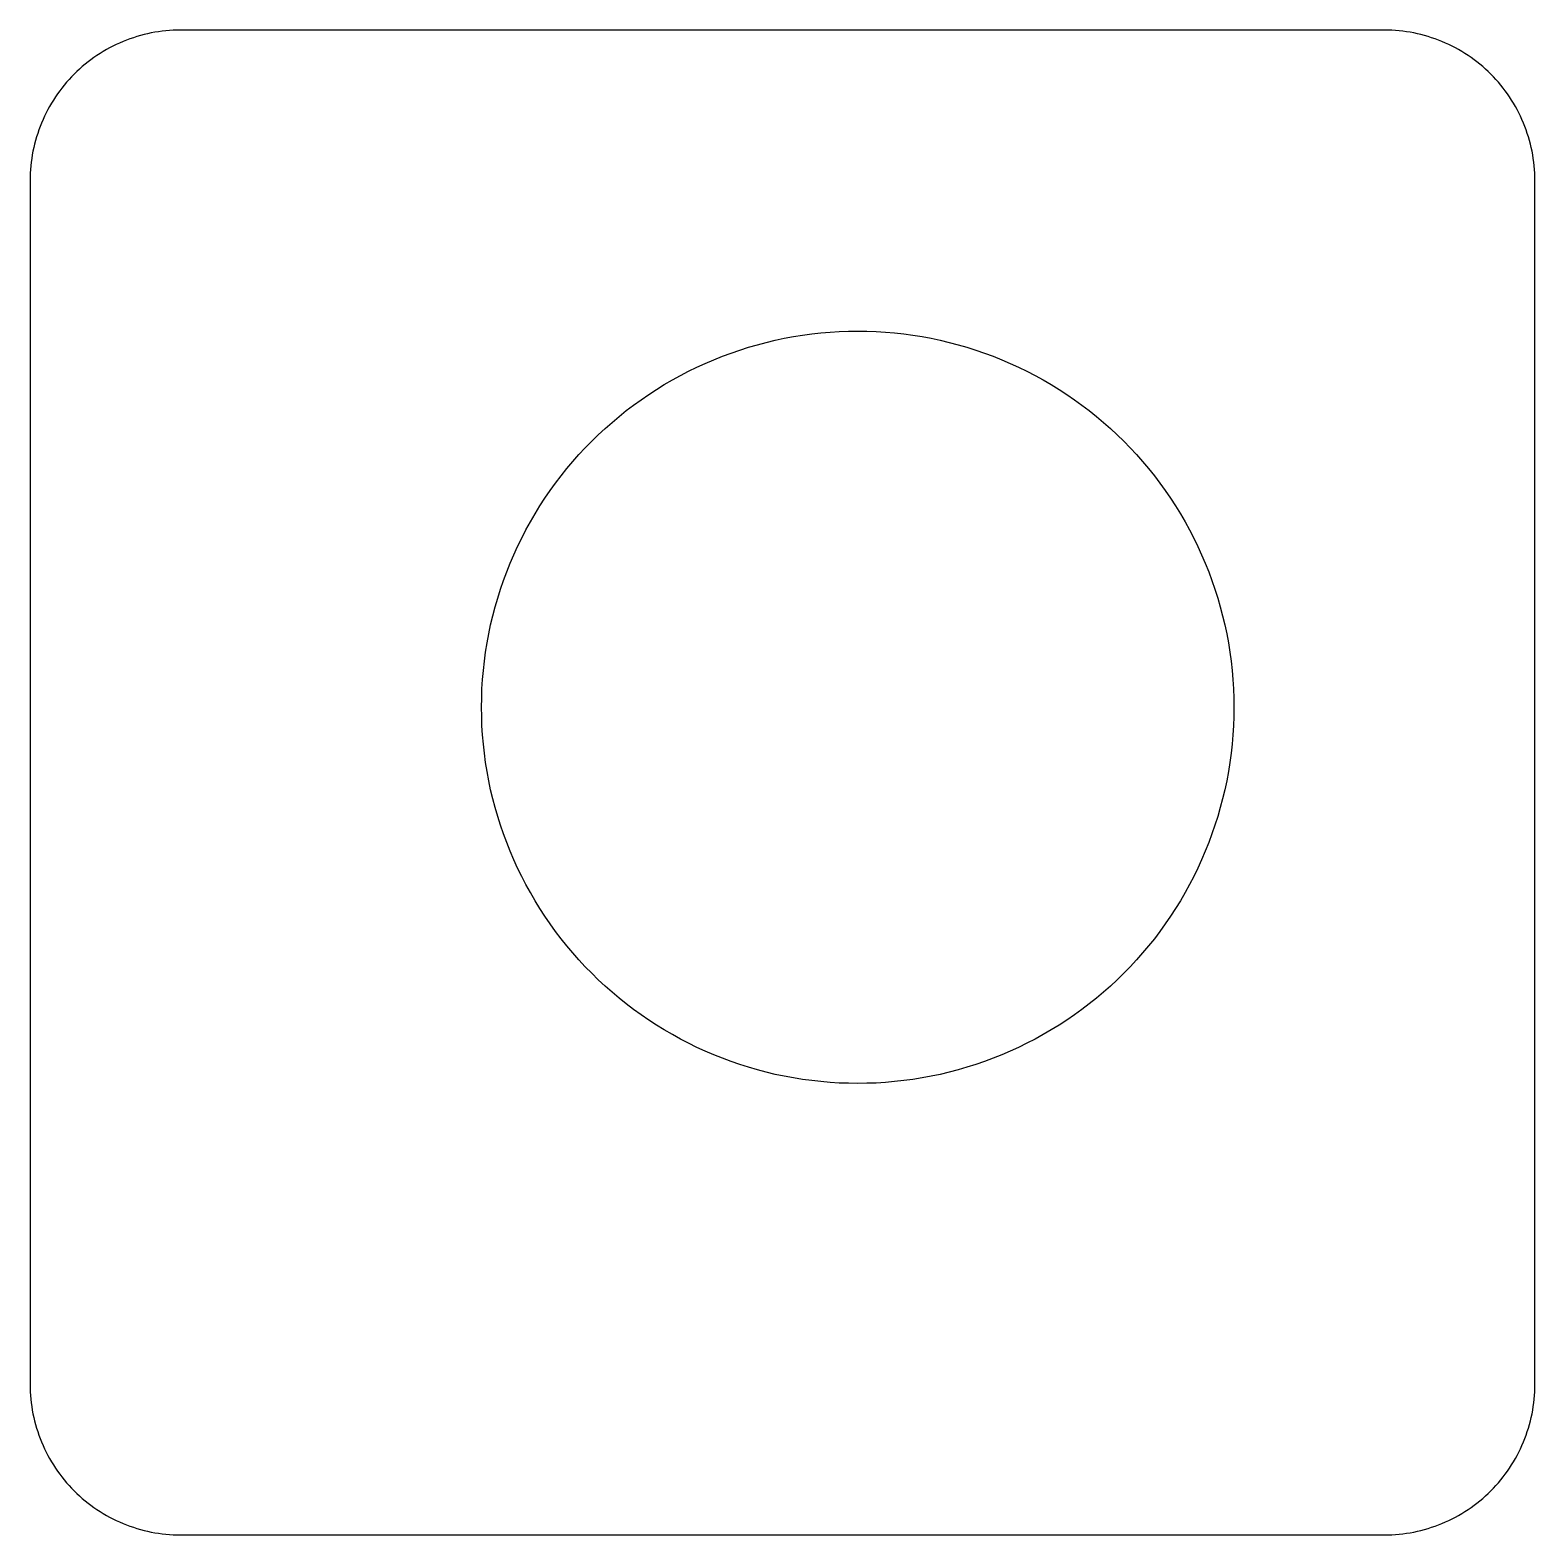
# Model space of a CAD drawing. Header units: metres. Extents: x 0 to 20, y 0 to 20.
import ezdxf

# ---------------------------------------------------------------- set-up
doc = ezdxf.new("R2010")
doc.units = ezdxf.units.M

msp = doc.modelspace()

# ---------------------------------------------------------------- linework, layer by layer
for p, q in [((2, 20), (1.951, 19.999)), ((18, 20), (2, 20)), ((18.049, 19.999), (18, 20)), ((1.145, 19.808), (1.101, 19.787)), ((1.19, 19.828), (1.145, 19.808)), ((1.235, 19.848), (1.19, 19.828)), ((1.28, 19.866), (1.235, 19.848)), ((1.326, 19.883), (1.28, 19.866)), ((1.373, 19.899), (1.326, 19.883)), ((1.419, 19.914), (1.373, 19.899)), ((1.467, 19.928), (1.419, 19.914)), ((1.514, 19.94), (1.467, 19.928)), ((1.562, 19.951), (1.514, 19.94)), ((1.61, 19.962), (1.562, 19.951)), ((1.658, 19.971), (1.61, 19.962)), ((1.707, 19.978), (1.658, 19.971)), ((1.755, 19.985), (1.707, 19.978)), ((1.804, 19.99), (1.755, 19.985)), ((1.853, 19.995), (1.804, 19.99)), ((1.902, 19.998), (1.853, 19.995)), ((1.951, 19.999), (1.902, 19.998)), ((18.098, 19.998), (18.049, 19.999)), ((18.147, 19.995), (18.098, 19.998)), ((18.196, 19.99), (18.147, 19.995)), ((18.245, 19.985), (18.196, 19.99)), ((18.294, 19.978), (18.245, 19.985)), ((18.342, 19.971), (18.294, 19.978)), ((18.39, 19.962), (18.342, 19.971)), ((18.438, 19.951), (18.39, 19.962)), ((18.486, 19.94), (18.438, 19.951)), ((18.533, 19.928), (18.486, 19.94)), ((18.581, 19.914), (18.533, 19.928)), ((18.627, 19.899), (18.581, 19.914)), ((18.674, 19.883), (18.627, 19.899)), ((18.72, 19.866), (18.674, 19.883)), ((18.765, 19.848), (18.72, 19.866)), ((18.811, 19.828), (18.765, 19.848)), ((18.855, 19.808), (18.811, 19.828)), ((18.899, 19.787), (18.855, 19.808)), ((0.809, 19.606), (0.77, 19.577)), ((0.848, 19.635), (0.809, 19.606)), ((0.889, 19.663), (0.848, 19.635)), ((0.93, 19.69), (0.889, 19.663)), ((0.972, 19.715), (0.93, 19.69)), ((1.014, 19.74), (0.972, 19.715)), ((1.057, 19.764), (1.014, 19.74)), ((1.101, 19.787), (1.057, 19.764)), ((18.943, 19.764), (18.899, 19.787)), ((18.986, 19.74), (18.943, 19.764)), ((19.028, 19.715), (18.986, 19.74)), ((19.07, 19.69), (19.028, 19.715)), ((19.111, 19.663), (19.07, 19.69)), ((19.152, 19.635), (19.111, 19.663)), ((19.191, 19.606), (19.152, 19.635)), ((19.23, 19.577), (19.191, 19.606)), ((0.586, 19.414), (0.551, 19.379)), ((0.621, 19.448), (0.586, 19.414)), ((0.657, 19.482), (0.621, 19.448)), ((0.694, 19.514), (0.657, 19.482)), ((0.731, 19.546), (0.694, 19.514)), ((0.77, 19.577), (0.731, 19.546)), ((19.269, 19.546), (19.23, 19.577)), ((19.306, 19.514), (19.269, 19.546)), ((19.343, 19.482), (19.306, 19.514)), ((19.379, 19.448), (19.343, 19.482)), ((19.414, 19.414), (19.379, 19.448)), ((19.448, 19.379), (19.414, 19.414)), ((0.423, 19.23), (0.394, 19.191)), ((0.454, 19.269), (0.423, 19.23)), ((0.486, 19.306), (0.454, 19.269)), ((0.518, 19.343), (0.486, 19.306)), ((0.551, 19.379), (0.518, 19.343)), ((19.482, 19.343), (19.448, 19.379)), ((19.514, 19.306), (19.482, 19.343)), ((19.546, 19.269), (19.514, 19.306)), ((19.577, 19.23), (19.546, 19.269)), ((19.606, 19.191), (19.577, 19.23)), ((0.285, 19.028), (0.26, 18.986)), ((0.31, 19.07), (0.285, 19.028)), ((0.337, 19.111), (0.31, 19.07)), ((0.365, 19.152), (0.337, 19.111)), ((0.394, 19.191), (0.365, 19.152)), ((19.635, 19.152), (19.606, 19.191)), ((19.663, 19.111), (19.635, 19.152)), ((19.69, 19.07), (19.663, 19.111)), ((19.715, 19.028), (19.69, 19.07)), ((19.74, 18.986), (19.715, 19.028)), ((0.172, 18.811), (0.152, 18.765)), ((0.192, 18.855), (0.172, 18.811)), ((0.214, 18.899), (0.192, 18.855)), ((0.236, 18.943), (0.214, 18.899)), ((0.26, 18.986), (0.236, 18.943)), ((19.764, 18.943), (19.74, 18.986)), ((19.787, 18.899), (19.764, 18.943)), ((19.808, 18.855), (19.787, 18.899)), ((19.828, 18.811), (19.808, 18.855)), ((19.848, 18.765), (19.828, 18.811)), ((0.101, 18.627), (0.086, 18.581)), ((0.117, 18.674), (0.101, 18.627)), ((0.134, 18.72), (0.117, 18.674)), ((0.152, 18.765), (0.134, 18.72)), ((19.866, 18.72), (19.848, 18.765)), ((19.883, 18.674), (19.866, 18.72)), ((19.899, 18.627), (19.883, 18.674)), ((19.914, 18.581), (19.899, 18.627)), ((0.049, 18.438), (0.038, 18.39)), ((0.06, 18.486), (0.049, 18.438)), ((0.072, 18.533), (0.06, 18.486)), ((0.086, 18.581), (0.072, 18.533)), ((19.928, 18.533), (19.914, 18.581)), ((19.94, 18.486), (19.928, 18.533)), ((19.951, 18.438), (19.94, 18.486)), ((19.962, 18.39), (19.951, 18.438)), ((0.015, 18.245), (0.01, 18.196)), ((0.022, 18.294), (0.015, 18.245)), ((0.029, 18.342), (0.022, 18.294)), ((0.038, 18.39), (0.029, 18.342)), ((19.971, 18.342), (19.962, 18.39)), ((19.978, 18.294), (19.971, 18.342)), ((19.985, 18.245), (19.978, 18.294)), ((19.99, 18.196), (19.985, 18.245)), ((0.001, 18.049), (0, 18)), ((0, 18), (0, 2)), ((0.002, 18.098), (0.001, 18.049)), ((0.005, 18.147), (0.002, 18.098)), ((0.01, 18.196), (0.005, 18.147)), ((19.995, 18.147), (19.99, 18.196)), ((19.998, 18.098), (19.995, 18.147)), ((19.999, 18.049), (19.998, 18.098)), ((20, 18), (19.999, 18.049)), ((20, 2), (20, 18)), ((10.877, 15.998), (11, 16)), ((11, 16), (11.123, 15.998)), ((9.549, 15.785), (9.666, 15.819)), ((9.666, 15.819), (9.785, 15.85)), ((9.785, 15.85), (9.904, 15.879)), ((9.904, 15.879), (10.024, 15.904)), ((10.024, 15.904), (10.145, 15.926)), ((10.145, 15.926), (10.266, 15.946)), ((10.266, 15.946), (10.388, 15.962)), ((10.388, 15.962), (10.51, 15.976)), ((10.51, 15.976), (10.632, 15.986)), ((10.632, 15.986), (10.755, 15.994)), ((10.755, 15.994), (10.877, 15.998)), ((11.123, 15.998), (11.245, 15.994)), ((11.245, 15.994), (11.368, 15.986)), ((11.368, 15.986), (11.49, 15.976)), ((11.49, 15.976), (11.612, 15.962)), ((11.612, 15.962), (11.734, 15.946)), ((11.734, 15.946), (11.855, 15.926)), ((11.855, 15.926), (11.975, 15.904)), ((11.975, 15.904), (12.095, 15.879)), ((12.095, 15.879), (12.215, 15.85)), ((12.215, 15.85), (12.334, 15.819)), ((12.334, 15.819), (12.451, 15.785)), ((8.974, 15.571), (9.087, 15.619)), ((9.087, 15.619), (9.201, 15.665)), ((9.201, 15.665), (9.316, 15.708)), ((9.316, 15.708), (9.432, 15.748)), ((9.432, 15.748), (9.549, 15.785)), ((12.451, 15.785), (12.568, 15.748)), ((12.568, 15.748), (12.684, 15.708)), ((12.684, 15.708), (12.8, 15.665)), ((12.8, 15.665), (12.913, 15.619)), ((12.913, 15.619), (13.026, 15.571)), ((8.536, 15.35), (8.643, 15.41)), ((8.643, 15.41), (8.752, 15.466)), ((8.752, 15.466), (8.862, 15.52)), ((8.862, 15.52), (8.974, 15.571)), ((13.026, 15.571), (13.138, 15.52)), ((13.138, 15.52), (13.248, 15.466)), ((13.248, 15.466), (13.357, 15.41)), ((13.357, 15.41), (13.464, 15.35)), ((8.222, 15.157), (8.325, 15.224)), ((8.325, 15.224), (8.429, 15.289)), ((8.429, 15.289), (8.536, 15.35)), ((13.464, 15.35), (13.57, 15.289)), ((13.57, 15.289), (13.675, 15.224)), ((13.675, 15.224), (13.778, 15.157)), ((7.924, 14.942), (8.021, 15.016)), ((8.021, 15.016), (8.121, 15.088)), ((8.121, 15.088), (8.222, 15.157)), ((13.778, 15.157), (13.879, 15.088)), ((13.879, 15.088), (13.979, 15.016)), ((13.979, 15.016), (14.076, 14.942)), ((7.734, 14.786), (7.828, 14.865)), ((7.828, 14.865), (7.924, 14.942)), ((14.076, 14.942), (14.172, 14.865)), ((14.172, 14.865), (14.266, 14.786)), ((7.464, 14.536), (7.552, 14.621)), ((7.552, 14.621), (7.642, 14.705)), ((7.642, 14.705), (7.734, 14.786)), ((14.266, 14.786), (14.358, 14.705)), ((14.358, 14.705), (14.448, 14.621)), ((14.448, 14.621), (14.536, 14.536)), ((7.295, 14.358), (7.379, 14.448)), ((7.379, 14.448), (7.464, 14.536)), ((14.536, 14.536), (14.621, 14.448)), ((14.621, 14.448), (14.705, 14.358)), ((7.135, 14.172), (7.214, 14.266)), ((7.214, 14.266), (7.295, 14.358)), ((14.705, 14.358), (14.786, 14.266)), ((14.786, 14.266), (14.865, 14.172)), ((6.984, 13.979), (7.058, 14.076)), ((7.058, 14.076), (7.135, 14.172)), ((14.865, 14.172), (14.942, 14.076)), ((14.942, 14.076), (15.016, 13.979)), ((6.843, 13.778), (6.912, 13.879)), ((6.912, 13.879), (6.984, 13.979)), ((15.016, 13.979), (15.088, 13.879)), ((15.088, 13.879), (15.157, 13.778)), ((6.711, 13.57), (6.776, 13.675)), ((6.776, 13.675), (6.843, 13.778)), ((15.157, 13.778), (15.224, 13.675)), ((15.224, 13.675), (15.289, 13.57)), ((6.59, 13.357), (6.65, 13.464)), ((6.65, 13.464), (6.711, 13.57)), ((15.289, 13.57), (15.35, 13.464)), ((15.35, 13.464), (15.41, 13.357)), ((6.48, 13.138), (6.534, 13.248)), ((6.534, 13.248), (6.59, 13.357)), ((15.41, 13.357), (15.466, 13.248)), ((15.466, 13.248), (15.52, 13.138)), ((6.381, 12.913), (6.429, 13.026)), ((6.429, 13.026), (6.48, 13.138)), ((15.52, 13.138), (15.571, 13.026)), ((15.571, 13.026), (15.619, 12.913)), ((6.335, 12.8), (6.381, 12.913)), ((15.619, 12.913), (15.665, 12.8)), ((6.252, 12.568), (6.292, 12.684)), ((6.292, 12.684), (6.335, 12.8)), ((15.665, 12.8), (15.708, 12.684)), ((15.708, 12.684), (15.748, 12.568)), ((6.181, 12.334), (6.215, 12.451)), ((6.215, 12.451), (6.252, 12.568)), ((15.748, 12.568), (15.785, 12.451)), ((15.785, 12.451), (15.819, 12.334)), ((6.121, 12.095), (6.15, 12.215)), ((6.15, 12.215), (6.181, 12.334)), ((15.819, 12.334), (15.85, 12.215)), ((15.85, 12.215), (15.879, 12.095)), ((6.096, 11.975), (6.121, 12.095)), ((15.879, 12.095), (15.904, 11.975)), ((6.054, 11.734), (6.074, 11.855)), ((6.074, 11.855), (6.096, 11.975)), ((15.904, 11.975), (15.926, 11.855)), ((15.926, 11.855), (15.946, 11.734)), ((6.024, 11.49), (6.038, 11.612)), ((6.038, 11.612), (6.054, 11.734)), ((15.946, 11.734), (15.962, 11.612)), ((15.962, 11.612), (15.976, 11.49)), ((6.014, 11.368), (6.024, 11.49)), ((15.976, 11.49), (15.986, 11.368)), ((6.002, 11.123), (6.006, 11.245)), ((6.006, 11.245), (6.014, 11.368)), ((15.986, 11.368), (15.994, 11.245)), ((15.994, 11.245), (15.998, 11.123)), ((6, 11), (6.002, 11.123)), ((6.002, 10.877), (6, 11)), ((15.998, 11.123), (16, 11)), ((16, 11), (15.998, 10.877)), ((6.006, 10.755), (6.002, 10.877)), ((15.998, 10.877), (15.994, 10.755)), ((6.014, 10.632), (6.006, 10.755)), ((6.024, 10.51), (6.014, 10.632)), ((15.986, 10.632), (15.976, 10.51)), ((15.994, 10.755), (15.986, 10.632)), ((6.038, 10.388), (6.024, 10.51)), ((15.976, 10.51), (15.962, 10.388)), ((6.054, 10.266), (6.038, 10.388)), ((6.074, 10.145), (6.054, 10.266)), ((15.946, 10.266), (15.926, 10.145)), ((15.962, 10.388), (15.946, 10.266)), ((6.096, 10.024), (6.074, 10.145)), ((6.121, 9.904), (6.096, 10.024)), ((15.904, 10.024), (15.879, 9.904)), ((15.926, 10.145), (15.904, 10.024)), ((6.15, 9.785), (6.121, 9.904)), ((15.879, 9.904), (15.85, 9.785)), ((6.181, 9.666), (6.15, 9.785)), ((6.215, 9.549), (6.181, 9.666)), ((15.819, 9.666), (15.785, 9.549)), ((15.85, 9.785), (15.819, 9.666)), ((6.252, 9.432), (6.215, 9.549)), ((6.292, 9.316), (6.252, 9.432)), ((15.748, 9.432), (15.708, 9.316)), ((15.785, 9.549), (15.748, 9.432)), ((6.335, 9.201), (6.292, 9.316)), ((6.381, 9.087), (6.335, 9.201)), ((15.665, 9.201), (15.619, 9.087)), ((15.708, 9.316), (15.665, 9.201)), ((6.429, 8.974), (6.381, 9.087)), ((15.619, 9.087), (15.571, 8.974)), ((6.48, 8.862), (6.429, 8.974)), ((6.534, 8.752), (6.48, 8.862)), ((15.52, 8.862), (15.466, 8.752)), ((15.571, 8.974), (15.52, 8.862)), ((6.59, 8.643), (6.534, 8.752)), ((6.65, 8.536), (6.59, 8.643)), ((15.41, 8.643), (15.35, 8.536)), ((15.466, 8.752), (15.41, 8.643)), ((6.711, 8.429), (6.65, 8.536)), ((6.776, 8.325), (6.711, 8.429)), ((15.289, 8.429), (15.224, 8.325)), ((15.35, 8.536), (15.289, 8.429)), ((6.843, 8.222), (6.776, 8.325)), ((6.912, 8.121), (6.843, 8.222)), ((15.157, 8.222), (15.088, 8.121)), ((15.224, 8.325), (15.157, 8.222)), ((6.984, 8.021), (6.912, 8.121)), ((7.058, 7.924), (6.984, 8.021)), ((15.016, 8.021), (14.942, 7.924)), ((15.088, 8.121), (15.016, 8.021)), ((7.135, 7.828), (7.058, 7.924)), ((7.214, 7.734), (7.135, 7.828)), ((14.865, 7.828), (14.786, 7.734)), ((14.942, 7.924), (14.865, 7.828)), ((7.295, 7.642), (7.214, 7.734)), ((7.379, 7.552), (7.295, 7.642)), ((14.705, 7.642), (14.621, 7.552)), ((14.786, 7.734), (14.705, 7.642)), ((7.464, 7.464), (7.379, 7.552)), ((7.552, 7.379), (7.464, 7.464)), ((14.536, 7.464), (14.448, 7.379)), ((14.621, 7.552), (14.536, 7.464)), ((7.642, 7.295), (7.552, 7.379)), ((7.734, 7.214), (7.642, 7.295)), ((7.828, 7.135), (7.734, 7.214)), ((14.266, 7.214), (14.172, 7.135)), ((14.358, 7.295), (14.266, 7.214)), ((14.448, 7.379), (14.358, 7.295)), ((7.924, 7.058), (7.828, 7.135)), ((8.021, 6.984), (7.924, 7.058)), ((14.076, 7.058), (13.979, 6.984)), ((14.172, 7.135), (14.076, 7.058)), ((8.121, 6.912), (8.021, 6.984)), ((8.222, 6.843), (8.121, 6.912)), ((8.325, 6.776), (8.222, 6.843)), ((13.778, 6.843), (13.675, 6.776)), ((13.879, 6.912), (13.778, 6.843)), ((13.979, 6.984), (13.879, 6.912)), ((8.429, 6.711), (8.325, 6.776)), ((8.536, 6.65), (8.429, 6.711)), ((8.643, 6.59), (8.536, 6.65)), ((13.464, 6.65), (13.357, 6.59)), ((13.57, 6.711), (13.464, 6.65)), ((13.675, 6.776), (13.57, 6.711)), ((8.752, 6.534), (8.643, 6.59)), ((8.862, 6.48), (8.752, 6.534)), ((8.974, 6.429), (8.862, 6.48)), ((9.087, 6.381), (8.974, 6.429)), ((13.026, 6.429), (12.913, 6.381)), ((13.138, 6.48), (13.026, 6.429)), ((13.248, 6.534), (13.138, 6.48)), ((13.357, 6.59), (13.248, 6.534)), ((9.201, 6.335), (9.087, 6.381)), ((9.316, 6.292), (9.201, 6.335)), ((9.432, 6.252), (9.316, 6.292)), ((9.549, 6.215), (9.432, 6.252)), ((9.666, 6.181), (9.549, 6.215)), ((12.451, 6.215), (12.334, 6.181)), ((12.568, 6.252), (12.451, 6.215)), ((12.684, 6.292), (12.568, 6.252)), ((12.8, 6.335), (12.684, 6.292)), ((12.913, 6.381), (12.8, 6.335)), ((9.785, 6.15), (9.666, 6.181)), ((9.904, 6.121), (9.785, 6.15)), ((10.024, 6.096), (9.904, 6.121)), ((10.145, 6.074), (10.024, 6.096)), ((10.266, 6.054), (10.145, 6.074)), ((10.388, 6.038), (10.266, 6.054)), ((10.51, 6.024), (10.388, 6.038)), ((10.632, 6.014), (10.51, 6.024)), ((10.755, 6.006), (10.632, 6.014)), ((10.877, 6.002), (10.755, 6.006)), ((11, 6), (10.877, 6.002)), ((11.123, 6.002), (11, 6)), ((11.245, 6.006), (11.123, 6.002)), ((11.368, 6.014), (11.245, 6.006)), ((11.49, 6.024), (11.368, 6.014)), ((11.612, 6.038), (11.49, 6.024)), ((11.734, 6.054), (11.612, 6.038)), ((11.855, 6.074), (11.734, 6.054)), ((11.975, 6.096), (11.855, 6.074)), ((12.095, 6.121), (11.975, 6.096)), ((12.215, 6.15), (12.095, 6.121)), ((12.334, 6.181), (12.215, 6.15)), ((0, 2), (0.001, 1.951)), ((19.999, 1.951), (20, 2)), ((0.001, 1.951), (0.002, 1.902)), ((0.002, 1.902), (0.005, 1.853)), ((0.005, 1.853), (0.01, 1.804)), ((0.01, 1.804), (0.015, 1.755)), ((19.985, 1.755), (19.99, 1.804)), ((19.99, 1.804), (19.995, 1.853)), ((19.995, 1.853), (19.998, 1.902)), ((19.998, 1.902), (19.999, 1.951)), ((0.015, 1.755), (0.022, 1.707)), ((0.022, 1.707), (0.029, 1.658)), ((0.029, 1.658), (0.038, 1.61)), ((0.038, 1.61), (0.049, 1.562)), ((19.951, 1.562), (19.962, 1.61)), ((19.962, 1.61), (19.971, 1.658)), ((19.971, 1.658), (19.978, 1.707)), ((19.978, 1.707), (19.985, 1.755)), ((0.049, 1.562), (0.06, 1.514)), ((0.06, 1.514), (0.072, 1.467)), ((0.072, 1.467), (0.086, 1.419)), ((0.086, 1.419), (0.101, 1.373)), ((19.899, 1.373), (19.914, 1.419)), ((19.914, 1.419), (19.928, 1.467)), ((19.928, 1.467), (19.94, 1.514)), ((19.94, 1.514), (19.951, 1.562)), ((0.101, 1.373), (0.117, 1.326)), ((0.117, 1.326), (0.134, 1.28)), ((0.134, 1.28), (0.152, 1.235)), ((0.152, 1.235), (0.172, 1.19)), ((19.828, 1.19), (19.848, 1.235)), ((19.848, 1.235), (19.866, 1.28)), ((19.866, 1.28), (19.883, 1.326)), ((19.883, 1.326), (19.899, 1.373)), ((0.172, 1.19), (0.192, 1.145)), ((0.192, 1.145), (0.214, 1.101)), ((0.214, 1.101), (0.236, 1.057)), ((0.236, 1.057), (0.26, 1.014)), ((0.26, 1.014), (0.285, 0.972)), ((19.715, 0.972), (19.74, 1.014)), ((19.74, 1.014), (19.764, 1.057)), ((19.764, 1.057), (19.787, 1.101)), ((19.787, 1.101), (19.808, 1.145)), ((19.808, 1.145), (19.828, 1.19)), ((0.285, 0.972), (0.31, 0.93)), ((0.31, 0.93), (0.337, 0.889)), ((0.337, 0.889), (0.365, 0.848)), ((0.365, 0.848), (0.394, 0.809)), ((0.394, 0.809), (0.423, 0.77)), ((19.577, 0.77), (19.606, 0.809)), ((19.606, 0.809), (19.635, 0.848)), ((19.635, 0.848), (19.663, 0.889)), ((19.663, 0.889), (19.69, 0.93)), ((19.69, 0.93), (19.715, 0.972)), ((0.423, 0.77), (0.454, 0.731)), ((0.454, 0.731), (0.486, 0.694)), ((0.486, 0.694), (0.518, 0.657)), ((0.518, 0.657), (0.551, 0.621)), ((0.551, 0.621), (0.586, 0.586)), ((19.414, 0.586), (19.448, 0.621)), ((19.448, 0.621), (19.482, 0.657)), ((19.482, 0.657), (19.514, 0.694)), ((19.514, 0.694), (19.546, 0.731)), ((19.546, 0.731), (19.577, 0.77)), ((0.586, 0.586), (0.621, 0.551)), ((0.621, 0.551), (0.657, 0.518)), ((0.657, 0.518), (0.694, 0.486)), ((0.694, 0.486), (0.731, 0.454)), ((0.731, 0.454), (0.77, 0.423)), ((0.77, 0.423), (0.809, 0.394)), ((19.191, 0.394), (19.23, 0.423)), ((19.23, 0.423), (19.269, 0.454)), ((19.269, 0.454), (19.306, 0.486)), ((19.306, 0.486), (19.343, 0.518)), ((19.343, 0.518), (19.379, 0.551)), ((19.379, 0.551), (19.414, 0.586)), ((0.809, 0.394), (0.848, 0.365)), ((0.848, 0.365), (0.889, 0.337)), ((0.889, 0.337), (0.93, 0.31)), ((0.93, 0.31), (0.972, 0.285)), ((0.972, 0.285), (1.014, 0.26)), ((1.014, 0.26), (1.057, 0.236)), ((1.057, 0.236), (1.101, 0.214)), ((1.101, 0.214), (1.145, 0.192)), ((18.855, 0.192), (18.899, 0.214)), ((18.899, 0.214), (18.943, 0.236)), ((18.943, 0.236), (18.986, 0.26)), ((18.986, 0.26), (19.028, 0.285)), ((19.028, 0.285), (19.07, 0.31)), ((19.07, 0.31), (19.111, 0.337)), ((19.111, 0.337), (19.152, 0.365)), ((19.152, 0.365), (19.191, 0.394)), ((1.145, 0.192), (1.19, 0.172)), ((1.19, 0.172), (1.235, 0.152)), ((1.235, 0.152), (1.28, 0.134)), ((1.28, 0.134), (1.326, 0.117)), ((1.326, 0.117), (1.373, 0.101)), ((1.373, 0.101), (1.419, 0.086)), ((1.419, 0.086), (1.467, 0.072)), ((1.467, 0.072), (1.514, 0.06)), ((1.514, 0.06), (1.562, 0.049)), ((1.562, 0.049), (1.61, 0.038)), ((1.61, 0.038), (1.658, 0.029)), ((1.658, 0.029), (1.707, 0.022)), ((1.707, 0.022), (1.755, 0.015)), ((1.755, 0.015), (1.804, 0.01)), ((1.804, 0.01), (1.853, 0.005)), ((1.853, 0.005), (1.902, 0.002)), ((1.902, 0.002), (1.951, 0.001)), ((1.951, 0.001), (2, 0)), ((2, 0), (18, 0)), ((18, 0), (18.049, 0.001)), ((18.049, 0.001), (18.098, 0.002)), ((18.098, 0.002), (18.147, 0.005)), ((18.147, 0.005), (18.196, 0.01)), ((18.196, 0.01), (18.245, 0.015)), ((18.245, 0.015), (18.294, 0.022)), ((18.294, 0.022), (18.342, 0.029)), ((18.342, 0.029), (18.39, 0.038)), ((18.39, 0.038), (18.438, 0.049)), ((18.438, 0.049), (18.486, 0.06)), ((18.486, 0.06), (18.533, 0.072)), ((18.533, 0.072), (18.581, 0.086)), ((18.581, 0.086), (18.627, 0.101)), ((18.627, 0.101), (18.674, 0.117)), ((18.674, 0.117), (18.72, 0.134)), ((18.72, 0.134), (18.765, 0.152)), ((18.765, 0.152), (18.811, 0.172)), ((18.811, 0.172), (18.855, 0.192))]:
    msp.add_line(p, q)

doc.saveas('drawing.dxf')
